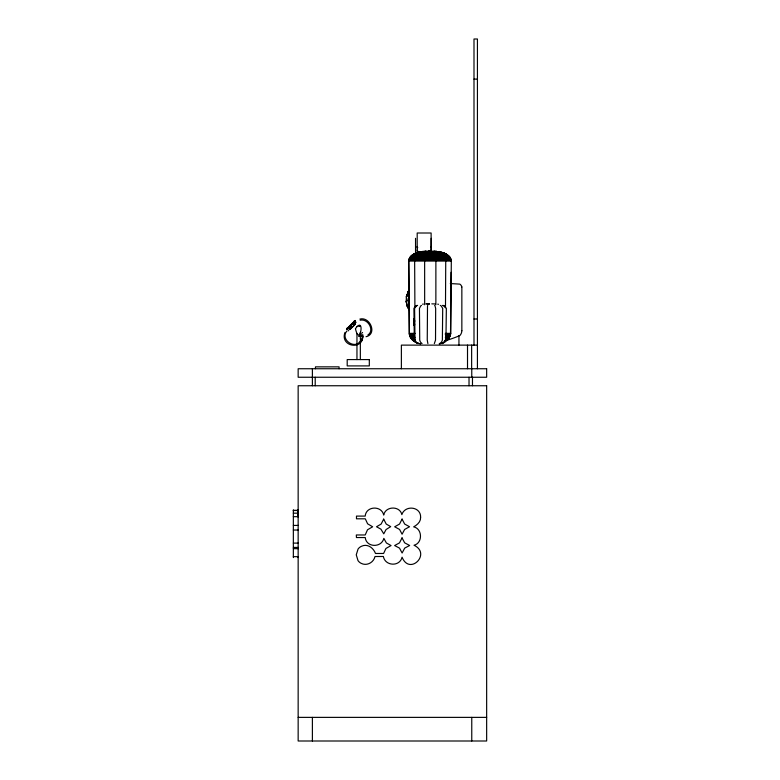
<?xml version="1.0" encoding="UTF-8"?>
<svg xmlns="http://www.w3.org/2000/svg" width="780" height="780" viewBox="0 0 780 780"><rect width="100%" height="100%" fill="white"/><g stroke="black" fill="none" stroke-linecap="round" stroke-linejoin="round"><path stroke-width="1.17" d="M408.788 290.579L408.993 296.965L409.052 289.848L408.856 293.494M408.798 296.956L409.052 293.046M409.012 294.976L408.856 293.046M435.864 304.785L435.883 259.516L434.411 253.831L431.555 251.287M409.052 295.366L408.856 293.846L409.003 294.548M408.856 291.876L408.856 289.848M408.935 290.921L408.935 289.887M414.463 320.141L414.375 318.825L414.453 320.492M408.788 290.004L408.769 289L408.973 290.004M413.887 323.447L413.858 325.182M445.487 307.193L445.741 261.485C445.926 255.352 439.618 251.54 434.119 251.287M408.788 295.045L408.973 293.29M409.012 293.221L408.769 295.425M408.847 296.897L408.73 295.62M409.012 296.234L408.993 296.956M408.856 290.745L409.012 292.705L408.827 292.178M451.084 272.308L450.499 334.279M408.925 294.986L408.749 293.407M408.749 293.943L408.856 292.363M408.817 289.448L408.798 289.029M409.012 289.936L408.993 289.019L408.817 289.594M408.827 289.38L408.856 289.507M414.463 324.88C414.638 321.233 413.887 324.148 414.024 323.534M414.112 323.983C413.39 325.474 415.194 326.391 414.277 322.618C414.648 325.601 413.731 322.452 414.141 321.097C414.414 318.962 414.219 323.749 414.58 320.648M413.927 321.906L414.365 318.874M414.453 322.666L414.433 321.409M450.304 335.166L448.149 339.261L444.064 342.244L448.861 338.51L450.743 333.362L451.308 261.485C451.22 255.684 444.883 252.778 439.959 251.911L420.04 251.911C415.116 252.778 408.779 255.684 408.691 261.485L409.237 332.456C409.032 337.691 413.39 342.04 418.285 343.161C413.439 341.971 409.168 337.652 409.373 332.456L408.827 261.485C409.237 253.997 418.334 251.726 424.427 251.287M414.424 320.171C414.229 323.856 413.751 318.62 414.57 321.282M414.424 322.433L414.443 322.959M408.973 291.125L409.003 292.032M408.759 291.574L408.779 291.993M414.102 319.683L414.092 319.293M406.214 302.123L406.399 296.185M406.682 301.587L406.77 298.613M408.856 292.022L408.944 291.242M414.268 319.273L414.082 319.137M414.268 321.526L414.063 320.96M414.414 322.774L414.287 324.256L414.248 322.491M414.59 325.036L414.385 325.611M414.59 320.492L414.297 323.232M414.424 319.625L414.141 319M414.277 321.34L414.102 321.945M414.404 320.648L414.346 321.029M362.203 337.067L363.051 337.038L361.335 336.521M361.384 335.741L361.462 334.639M414.316 325.348L414.424 324.763M344.945 332.465C339.593 347.285 364.699 350.834 362.739 334.503M414.268 320.765L414.424 321.994M408.135 300.631L408.681 296.692M413.985 321.165L414.55 321.185M353.125 323.271L353.788 323.017M406.399 296.605L409.295 288.756M406.399 296.77L409.295 289.097M406.399 297.277L409.295 289.77M407.14 295.708L408.232 291.584M407.14 295.883L408.232 292.09M414.404 319.215L413.995 318.844L414.073 319.81M361.208 338.344C358.361 351.546 339.007 340.567 346.895 330.944M353.018 323.895L354.071 324.207L353.769 323.086M361.306 340.948L362.29 339.115M361.267 340.997L362.222 339.056M444.834 341.328L441.889 343.59M442.406 343.59L444.883 342.069L445.926 340.139L446.355 308.402L444.532 306.004A12.256 12.051 90 0 0 443.225 305.399M349.362 327.415L349.927 327.98M351.205 326.713L350.63 326.147M354.218 324.363C354.539 320.687 351.302 325.572 354.061 324.207M434.323 343.59L435.523 340.139L435.669 308.402L435.055 306.004A12.207 4.114 -90 0 0 434.606 305.399M354.666 320.863L354.569 320.95A1.277 1.18 45 0 1 354.832 320.746L346.905 328.614A1.345 1.345 0 0 0 346.505 329.404L355.436 320.473M350.084 329.209L355.29 324.002M350.464 329.072L355.115 324.431M361.569 333.372L362.564 332.494M348.748 330.535L348.124 330.856M367.897 334.942C374.839 330.691 368.15 318.24 360.136 320.229M439.637 343.59L441.558 342.069L442.367 340.139L442.699 308.402L441.285 306.004A12.236 9.331 -90 0 0 440.271 305.399M427.82 251.531L428.444 251.287M366.064 336.706C377.54 334.191 370.061 316.319 359.882 319.088M441.714 343.161L442.904 342.722M428.581 251.287L425.987 253.831L424.642 259.516L424.661 304.785M441.792 343.161L442.991 342.722M421.054 252.427L422.643 251.911M353.954 321.575L353.993 321.565A1.345 0.517 45 0 1 354.461 321.448M439.286 343.863L440.505 343.531M439.345 343.863L440.583 343.531M420.04 251.911L438.877 251.696L445.165 253.568L449.494 256.834M424.252 251.531L425.88 251.287M425.987 251.287C420.527 251.54 414.443 255.46 414.648 261.485L414.901 307.193M422.546 304.171L423.374 304.083M355.212 320.697L355.144 320.707A1.326 1.141 45 0 0 354.51 320.999M431.135 251.238L428.863 251.238M360.935 335.81L362.924 336.092L362.32 336.131M425.88 303.898L429.253 303.859L428.493 303.859M427.684 303.859L426.728 303.869M473.996 79.111L477.428 79.111M425.529 251.219L434.47 251.219M422.224 251.531L438.808 251.696L421.122 251.696M418.967 252.154L441.041 252.154M417.895 252.427L442.104 252.427M416.842 252.74L443.157 252.74M416.305 252.925L443.703 252.925M415.769 253.12L444.229 253.12M415.243 253.334L444.756 253.334M414.736 253.568L445.263 253.568M414.229 253.831L445.77 253.831M413.741 254.095L446.257 254.095M413.264 254.387L446.735 254.387M412.796 254.69L447.203 254.69M412.347 255.011L447.652 255.011M411.908 255.352L448.09 255.352M411.489 255.703L448.51 255.703M411.079 256.074L448.919 256.074M410.709 256.444L449.29 256.444M410.368 256.834L449.631 256.834M410.056 257.244L449.943 257.244M409.773 257.663L450.226 257.663M409.519 258.112L450.479 258.112M409.295 258.57L450.703 258.57M409.11 259.038L450.889 259.038M408.954 259.516L451.045 259.516M408.837 260.003L451.162 260.003M408.749 260.491L451.249 260.491M408.7 260.988L451.298 260.988M408.856 295.123L408.856 295.62M431.808 303.859L435.22 303.937M473.996 319L477.428 319M413.839 322.081L414.131 323.047M414.024 324.314L414.599 324.265M356.957 326.41L357.786 326.41M359.063 326.41L360.34 326.41M409.256 333.362L415.058 333.362M445.322 333.362L450.743 333.362M409.363 334.279L414.005 334.279M445.244 334.279L450.635 334.279M409.558 335.166L414.16 335.166M446.17 335.166L450.44 335.166M409.831 336.053L414.375 336.053M445.955 336.053L450.167 336.053M410.192 336.901L414.648 336.901M445.673 336.901L449.806 336.901M410.631 337.73L414.989 337.73M445.322 337.73L449.377 337.73M411.138 338.51L414.356 338.51M445.906 338.51L448.861 338.51M411.723 339.261L414.843 339.261M445.887 339.261L448.276 339.261M412.376 339.953L414.901 339.953M445.322 339.953L447.623 339.953M413.098 340.597L415.516 340.597M444.697 340.597L446.901 340.597M477.428 345.121L401.378 345.121L401.378 368.745M293.348 510.442L297.989 510.442M293.348 510.471L297.989 510.471M293.348 513.172L297.989 513.191M293.348 516.672L298.457 516.672M293.348 525.418L298.457 525.418M293.348 530.039L298.457 530.039M293.348 543.104L298.457 543.104M293.348 547.433L298.457 547.433M293.348 548.652L298.457 548.652M293.348 556.667L298.457 556.667M298.155 717.376L486.652 717.376M428.152 303.859L428.805 303.859M429 303.859L428.444 303.859L429.263 303.878M434.011 251.287L435.601 251.531M437.716 304.171L438.535 304.278M419.416 343.531L420.712 343.863L419.494 343.531M437.171 251.911L438.721 252.427M431.418 251.287L431.983 251.531M417.846 343.59L415.379 342.069L414.336 340.139L413.907 308.402L415.72 306.004A12.256 12.051 -90 0 1 417.037 305.399M418.373 343.59L416.003 342.069L415.009 340.139L414.59 308.402L416.335 306.004A12.236 11.534 -90 0 1 417.593 305.399M422.048 343.59L420.42 342.069L419.728 340.139L419.445 308.402L420.644 306.004A12.207 7.927 90 0 1 421.512 305.399M353.681 321.896L355.329 323.515M354.266 321.223L354.286 321.233A1.345 0.819 45 0 1 354.812 321.097M349.537 329.316L347.958 327.727M348.212 328.097L349.372 329.267M355.631 322.481C356.928 323.398 354.481 320.083 355.124 321.789M449.806 257.244L451.152 260.988M407.248 305.565L408.349 307.613M407.248 305.906L408.349 307.954M408.895 309.104L407.248 306.072L406.214 301.031M408.895 309.611L407.248 306.579L406.214 301.538M427.889 343.59L427.245 340.139L427.498 306.004A12.188 2.203 90 0 1 427.732 305.399M445.555 307.739L443.918 306.004A12.236 11.534 -90 0 0 442.669 305.399M414.209 321.302L413.946 320.736M408.135 300.29L408.681 304.219M414.287 320.95L414.102 320.171L414.268 320.648M408.944 291.086L408.788 290.784M477.428 368.745L477.428 39L473.996 39L473.996 345.121M472.475 377.247L472.475 385.749M471.764 368.745L471.764 377.247M471.764 717.376L471.764 741M471.637 345.121L471.637 368.745M469.024 377.247L469.024 385.749M467.512 345.121L467.512 368.745M461.848 286.962L461.848 330.71M458.942 335.673L458.942 345.121M431.223 238.329L431.223 251.257M431.116 251.784L431.116 233.005L417.193 233.005L417.193 253.5M415.535 238.329L415.535 254.26M360.34 332.339L360.34 339.446M360.34 341.815L360.34 359.58M356.957 333.518L356.957 359.58M339.066 368.745L339.066 366.853L315.452 366.853L315.452 368.745M315.208 377.247L315.208 385.749M312.39 368.745L312.39 385.749M312.39 717.376L312.39 741M297.989 509.857L297.989 516.828M297.989 556.647L297.989 557.573M293.348 509.857L293.348 557.573M354.432 321.077A1.345 1.073 45 0 1 355.095 320.814M354.354 321.155A1.345 0.956 45 0 1 354.968 320.95M354.149 321.36A1.345 0.673 45 0 1 354.647 321.262M346.72 329.199A1.345 1.17 45 0 1 347.022 328.487M346.964 328.945A1.345 0.956 45 0 1 347.168 328.341M347.119 328.799A1.345 0.819 45 0 1 347.266 328.244M347.285 328.624A1.345 0.673 45 0 1 347.373 328.136M347.461 328.448A1.345 0.517 45 0 1 347.48 328.019M461.848 286.962A4.758 4.758 0 0 0 459.869 284.144A261.193 261.193 0 0 0 450.274 283.608M461.857 330.71A7.556 7.556 0 0 1 459.869 335.546A122.986 122.986 0 0 1 445.351 340.733M431.135 246.47A2.067 1.375 0 0 1 430.95 246.987M417.631 247.289A2.067 1.375 0 0 1 417.183 246.47M431.125 247.221A1.034 0.682 0 0 1 430.969 247.514M431.125 250.224A1.034 0.682 0 0 1 430.96 250.516M417.68 250.731A1.034 0.682 0 0 1 417.183 250.224M417.68 247.728A1.034 0.682 0 0 1 417.183 247.221M414.16 324.831L414.17 325.582L414.16 324.743M420.615 517.189C420.956 521.654 417.251 524.94 413.644 526.851C422.555 528.655 422.838 543.212 413.995 545.24C431.72 553.634 409.568 575.942 402.07 557.164C399.789 567.099 384.988 566.046 383.389 556.491L375.005 556.52C373.659 562.507 366.834 566.29 361.169 563.335A8.453 8.453 0 0 1 358.02 560.644L356.255 554.824L358.049 549.071A8.385 8.385 0 0 1 361.481 546.283C367.409 543.328 373.454 547.862 375.482 553.468L383.604 553.468L385.934 548.467L391.063 545.561L386.392 542.968L383.848 538.366C381.517 548.038 366.269 547.638 365.245 537.547L356.44 537.547L356.314 534.973L365.215 534.973L367.507 529.776L372.655 526.783L367.614 523.819L365.293 518.807L356.479 518.807L356.479 516.097L365.196 516.097C365.976 505.967 381.635 505.235 383.721 515.083C385.34 505.996 399.965 505.596 401.846 514.605C405.044 504.748 420.927 506.542 420.615 517.189M355.446 328.653C359.775 348.094 365.547 314.847 355.446 328.653M402.051 537.888L399.467 542.899L394.622 545.542L399.516 548.116L402.11 553.01L404.713 548.087L409.675 545.493L404.654 542.831L402.051 537.888M402.07 519.1L399.535 524.053L394.67 526.792L399.584 529.444L402.08 534.212L404.615 529.464L409.539 526.744L404.644 524.033L402.07 519.1M383.682 519.129L381.127 524.072L376.516 526.754L380.913 529.152L383.76 533.832L386.071 529.523L390.712 526.636L386.207 524.043L383.682 519.129M358.917 336.219L359.726 335.615L358.936 336.209M353.73 322.657L352.394 323.993L353.369 324.958L354.695 323.632L353.73 322.657M351.01 325.767L349.021 327.756L349.586 328.322L351.575 326.332L351.01 325.767M430.287 251.238L429.156 251.238L430.843 251.238L429.683 251.238L430.316 251.238M369.31 359.58L347.197 359.58L347.197 365.908L369.31 365.908L369.31 359.58M486.652 368.745L298.155 368.745L298.155 377.247L486.652 377.247L486.652 368.745M486.652 385.749L298.155 385.749L298.155 741L486.652 741L486.652 385.749M436.683 251.394L435.572 251.287L436.634 251.394M346.924 328.585A1.345 1.306 45 0 0 346.564 329.345A1.345 1.248 45 0 1 346.964 328.546"/></g></svg>
